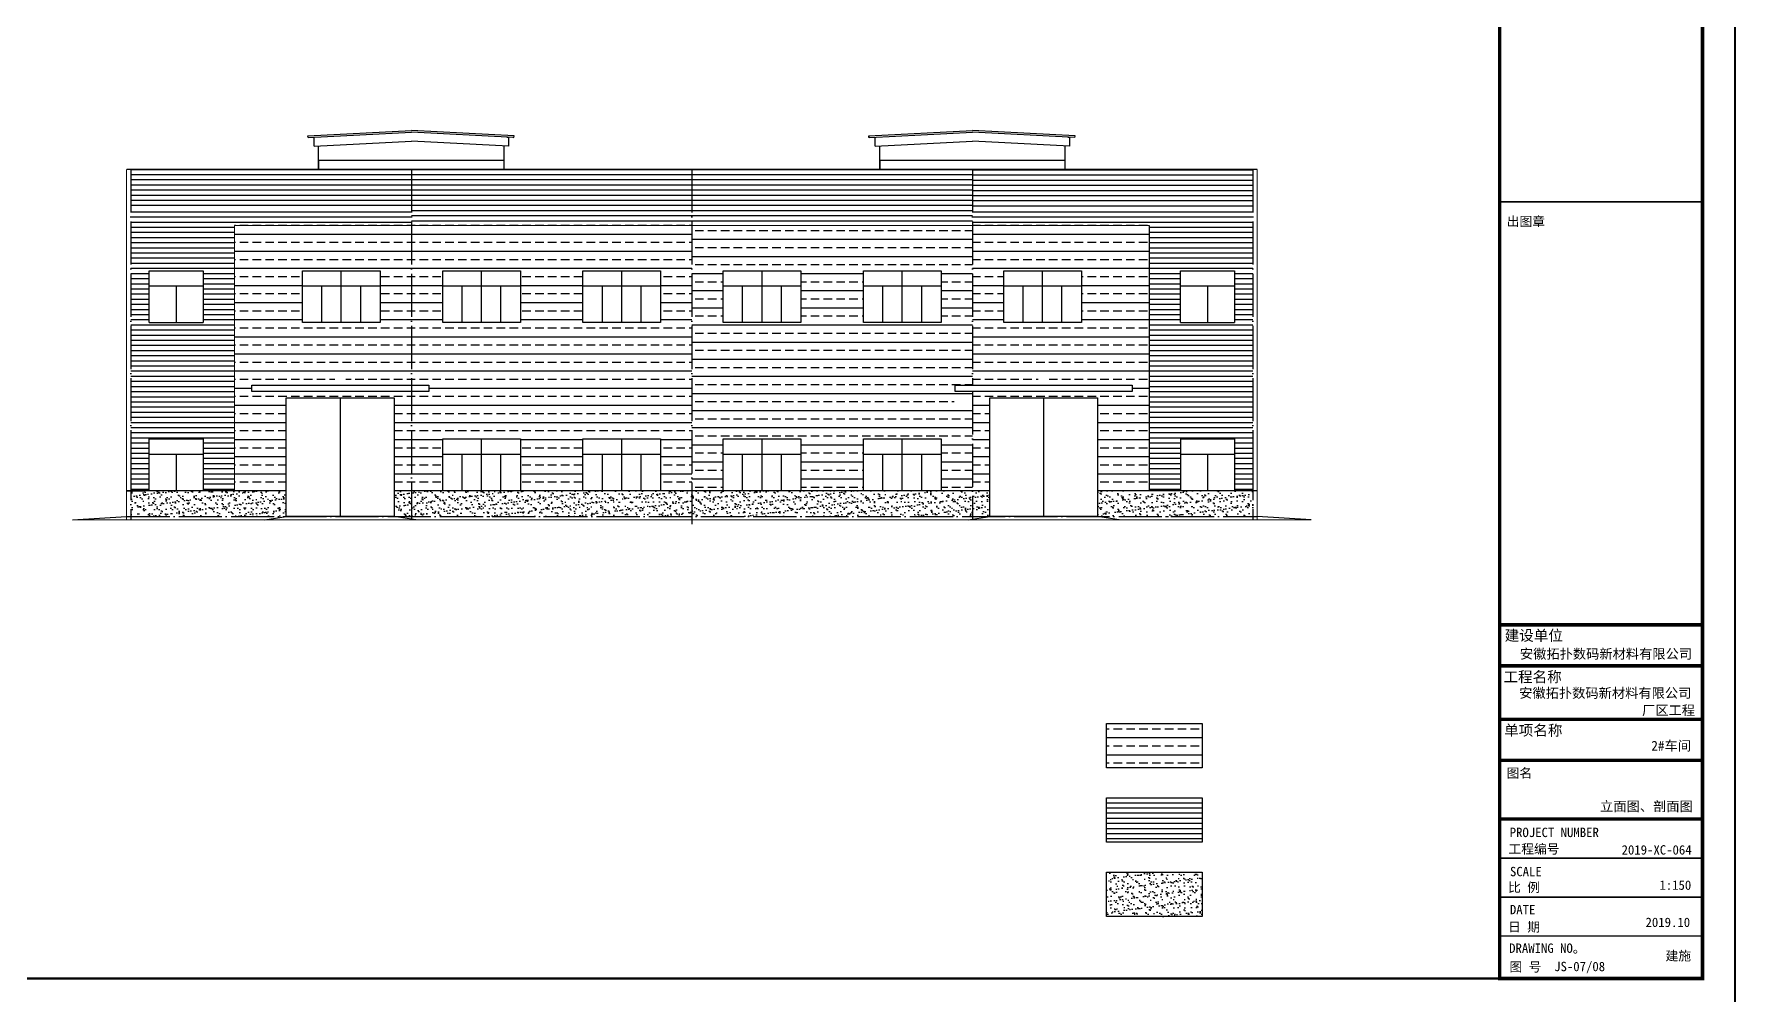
# Model space of a CAD drawing. Extents: x -518586 to 1253874, y -62343 to 661177.
# Drawn here: x 1175000 to 1253874, y 27540 to 72090 of the extents above; entities that cross this region are included whole.
import ezdxf

# ---------------------------------------------------------------- set-up
doc = ezdxf.new("R2010")
doc.units = 0
doc.header["$LTSCALE"] = 1000
doc.header["$MEASUREMENT"] = 0
doc.linetypes.add('DOTE', pattern=[2.42, 2, -0.2, 0.02, -0.2])
for name, color, linetype in [('COLUMN', 9, 'Continuous'), ('DOTE', 9, 'DOTE'), ('PUB_TEXT', 7, 'Continuous'), ('WINDOW', 4, 'Continuous'), ('图框', 7, 'Continuous'), ('尺寸线', 3, 'Continuous'), ('路', 150, 'Continuous')]:
    doc.layers.add(name, color=color, linetype=linetype)
doc.styles.add('宋体', font='SimSun.ttf', dxfattribs={"width": 0.8})
doc.styles.add('黑体', font='simhei.ttf')
pattern_1 = [(180, (820564, -415673.4), (-4e-14, -238.125), [])]
pattern_2 = [(180, (-197913.3, 15742.8), (-2e-13, -793.75), []), (180, (-198310.2, 16139.7), (-2e-13, -793.75), [396.875, -198.4375])]
pattern_3 = [(180, (-89835.57, -26875), (-4e-14, -238.125), [])]
pattern_4 = [(37.5, (-89835.57, -26875), (-12.59867, 385.364754), [0, -304, 0, -340, 0, -325]), (7.5, (-89835.57, -26875), (353.95534, 564.42921), [0, -164, 0, -274, 0, -105]), (327.5, (-90081.57, -26875), (622.82837, 1.13181), [0, -100, 0, -360, 0, -470]), (317.5, (-90081.57, -26875), (601.22532, 175.53511), [0, -50, 0, -236, 0, -270])]
pattern_5 = [(180, (-89835.6, -26875), (-2e-13, -793.75), []), (180, (-90232.45, -26478.1), (-2e-13, -793.75), [396.875, -198.4375])]

msp = doc.modelspace()

# ---------------------------------------------------------------- hatches: boundary and pattern name
h = msp.add_hatch()
h.set_pattern_fill('ANSI31', color=251, scale=150, angle=135, style=0)
h.set_pattern_definition(pattern_1)
h.paths.add_polyline_path([(1192489, 65819), (1179489, 65819), (1179489, 64019), (1192489, 64019)])
h = msp.add_hatch()
h.set_pattern_fill('ANSI31', color=251, scale=150, angle=135, style=0)
h.set_pattern_definition(pattern_1)
h.paths.add_polyline_path([(1205489, 65819), (1192489, 65819), (1192489, 64019), (1205489, 64019)])
h = msp.add_hatch()
h.set_pattern_fill('ANSI31', color=251, scale=150, angle=135, style=0)
h.set_pattern_definition(pattern_1)
h.paths.add_polyline_path([(1218489, 65819), (1205489, 65819), (1205489, 64019), (1218489, 64019)])
h = msp.add_hatch()
h.set_pattern_fill('ANSI31', color=251, scale=150, angle=135, style=0)
h.set_pattern_definition([(180, (-132169.63, -52553.35), (-4e-14, -238.125), [])])
h.paths.add_polyline_path([(1231489, 64019), (1231489, 65819), (1218489, 65819), (1218489, 64019)])
h = msp.add_hatch()
h.set_pattern_fill('ANSI31', color=251, scale=150, angle=135, style=0)
h.set_pattern_definition(pattern_3)
h.paths.add_polyline_path([(1179489, 64019), (1179489, 57519), (1184290, 57519), (1184290, 63219), (1185789, 63219), (1185789, 64019)])
h.paths.add_polyline_path([(1182843, 61119), (1182843, 58719), (1180343, 58719), (1180343, 61119)], flags=16)
h = msp.add_hatch()
h.set_pattern_fill('ANSI31', color=251, scale=150, angle=135, style=0)
h.set_pattern_definition(pattern_3)
h.paths.add_polyline_path([(1185789, 64019), (1185789, 63219), (1192489, 63219), (1192489, 64019)])
h = msp.add_hatch()
h.set_pattern_fill('ANSI31', color=251, scale=150, angle=135, style=0)
h.set_pattern_definition(pattern_1)
h.paths.add_polyline_path([(1192489, 64019), (1192489, 63219), (1205489, 63219), (1205489, 64019)])
h = msp.add_hatch()
h.set_pattern_fill('ANSI31', color=251, scale=150, angle=135, style=0)
h.set_pattern_definition(pattern_1)
h.paths.add_polyline_path([(1218489, 64019), (1205489, 64019), (1205489, 63219), (1218489, 63219)])
h = msp.add_hatch()
h.set_pattern_fill('ANSI31', color=251, scale=150, angle=135, style=0)
h.set_pattern_definition(pattern_3)
h.paths.add_polyline_path([(1226689, 57519), (1231489, 57519), (1231489, 64019), (1218489, 64019), (1218489, 63219), (1226689, 63219)])
h.paths.add_polyline_path([(1228139, 61119), (1230639, 61119), (1230639, 58719), (1228139, 58719)], flags=16)
h = msp.add_hatch()
h.set_pattern_fill('ANSI33', color=253, scale=250, angle=135, style=0)
h.set_pattern_definition(pattern_5)
h.paths.add_polyline_path([(1184290, 55319), (1184290, 50919), (1186689, 50919), (1186689, 55219), (1191689, 55219), (1191689, 50919), (1192489, 50919), (1192489, 55519), (1185089, 55519), (1185089, 55819), (1189189, 55819), (1188889, 56119), (1189489, 56119), (1189189, 55819), (1192489, 55819), (1192489, 63219), (1184290, 63219)])
h.paths.add_polyline_path([(1187439, 61119), (1191039, 61119), (1191039, 58719), (1187439, 58719)], flags=16)
h = msp.add_hatch()
h.set_pattern_fill('ANSI33', color=253, scale=250, angle=135, style=0)
h.set_pattern_definition(pattern_5)
h.paths.add_polyline_path([(1200439, 53319), (1204039, 53319), (1204039, 50919), (1205489, 50919), (1205489, 63219), (1192489, 63219), (1192489, 55819), (1193289, 55819), (1193289, 55519), (1192489, 55519), (1192489, 50919), (1193939, 50919), (1193939, 53319), (1197539, 53319), (1197539, 50919), (1200439, 50919)])
h.paths.add_polyline_path([(1200439, 58719), (1200439, 61119), (1204039, 61119), (1204039, 58719)], flags=16)
h.paths.add_polyline_path([(1197539, 58719), (1193939, 58719), (1193939, 61119), (1197539, 61119)], flags=16)
h = msp.add_hatch()
h.set_pattern_fill('ANSI33', color=253, scale=250, angle=135, style=0)
h.set_pattern_definition(pattern_2)
h.paths.add_polyline_path([(1218489, 63219), (1205489, 63219), (1205489, 57519), (1218489, 57519)])
h.paths.add_polyline_path([(1206939, 61119), (1210539, 61119), (1210539, 58719), (1206939, 58719)], flags=16)
h.paths.add_polyline_path([(1213439, 61119), (1217039, 61119), (1217039, 58719), (1213439, 58719)], flags=16)
h = msp.add_hatch()
h.set_pattern_fill('ANSI33', color=253, scale=250, angle=135, style=0)
h.set_pattern_definition(pattern_5)
h.paths.add_polyline_path([(1225889, 55819), (1225889, 55519), (1218489, 55519), (1218489, 50919), (1219289, 50919), (1219289, 55219), (1224289, 55219), (1224289, 50919), (1226689, 50919), (1226689, 55319), (1226689, 63219), (1218489, 63219), (1218489, 55819), (1221789, 55819), (1221489, 56119), (1222089, 56119), (1221789, 55819)])
h.paths.add_polyline_path([(1223539, 58719), (1219940, 58719), (1219940, 61119), (1223539, 61119)], flags=16)
h = msp.add_hatch()
h.set_pattern_fill('ANSI31', color=251, scale=150, angle=135, style=0)
h.set_pattern_definition(pattern_3)
h.paths.add_polyline_path([(1179489, 57519), (1179489, 52480), (1179489, 50919), (1180140, 50919), (1180339, 50919), (1180339, 53319), (1182839, 53319), (1182839, 50919), (1184290, 50919), (1184290, 55319), (1184290, 57519)])
h = msp.add_hatch()
h.set_pattern_fill('ANSI33', color=253, scale=250, angle=135, style=0)
h.set_pattern_definition(pattern_2)
h.paths.add_polyline_path([(1218489, 55019), (1217639, 55019), (1217639, 55319), (1218489, 55319), (1218489, 57519), (1205489, 57519), (1205489, 50919), (1206939, 50919), (1206939, 53319), (1210539, 53319), (1210539, 50919), (1213439, 50919), (1213439, 53319), (1217039, 53319), (1217039, 50919), (1218489, 50919)])
h = msp.add_hatch()
h.set_pattern_fill('ANSI31', color=251, scale=150, angle=135, style=0)
h.set_pattern_definition(pattern_3)
h.paths.add_polyline_path([(1226689, 57519), (1226689, 55319), (1226689, 50919), (1228139, 50919), (1228139, 53319), (1230639, 53319), (1230639, 50919), (1230739, 50919), (1231489, 50919), (1231489, 52480), (1231489, 57519)])
h = msp.add_hatch()
h.set_pattern_fill('ANSI33', color=253, scale=250, angle=135, style=0)
h.set_pattern_definition([(180, (-4502277.35, -1905217.5), (-2e-13, -793.75), []), (180, (-4502674.2, -1904820.6), (-2e-13, -793.75), [396.875, -198.4375])])
h.paths.add_polyline_path([(1224708, 40128), (1229130, 40128), (1229130, 38075), (1224708, 38075)])
h = msp.add_hatch()
h.set_pattern_fill('ANSI31', color=251, scale=150, angle=135, style=0)
h.set_pattern_definition([(180, (-4502277.35, -1905217.49), (-4e-14, -238.125), [])])
h.paths.add_polyline_path([(1224708, 36679), (1229130, 36679), (1229130, 34625), (1224708, 34625)])
h = msp.add_hatch()
h.set_pattern_fill('砂灰土', color=251, scale=100, style=0)
h.set_pattern_definition([(37.5, (-4596339.67, -1897008.13), (-12.598672, 385.364754), [0, -304, 0, -340, 0, -325]), (7.5, (-4596339.67, -1897008.13), (353.95534, 564.429213), [0, -164, 0, -274, 0, -105]), (327.5, (-4596585.67, -1897008.13), (622.828372, 1.13181), [0, -100, 0, -360, 0, -470]), (317.5, (-4596585.67, -1897008.13), (601.22532, 175.535113), [0, -50, 0, -236, 0, -270])])
h.paths.add_polyline_path([(1224708, 33229), (1229130, 33229), (1229130, 31176), (1224708, 31176)])
at = {"layer": '尺寸线'}
h = msp.add_hatch(dxfattribs=at)
h.set_pattern_fill('粉刷', color=0, scale=100, style=0)
h.set_pattern_definition(pattern_4)
h.paths.add_polyline_path([(1186689, 49719), (1186689, 50919), (1180240, 50919), (1180140, 50919), (1179489, 50919), (1179489, 49719)])
h = msp.add_hatch(dxfattribs=at)
h.set_pattern_fill('粉刷', color=0, scale=100, style=0)
h.set_pattern_definition(pattern_4)
h.paths.add_polyline_path([(1192489, 50919), (1191689, 50919), (1191689, 49719), (1192489, 49719)])
h = msp.add_hatch(dxfattribs=at)
h.set_pattern_fill('粉刷', color=0, scale=100, style=0)
h.set_pattern_definition(pattern_4)
h.paths.add_polyline_path([(1205489, 49719), (1205489, 50919), (1192489, 50919), (1192489, 49719)])
h = msp.add_hatch(dxfattribs=at)
h.set_pattern_fill('粉刷', color=0, scale=100, style=0)
h.set_pattern_definition(pattern_4)
h.paths.add_polyline_path([(1218489, 49719), (1218489, 50919), (1205489, 50919), (1205489, 49719)])
h = msp.add_hatch(dxfattribs=at)
h.set_pattern_fill('粉刷', color=0, scale=100, style=0)
h.set_pattern_definition(pattern_4)
h.paths.add_polyline_path([(1219289, 50919), (1218489, 50919), (1218489, 49719), (1219289, 49719)])
h = msp.add_hatch(dxfattribs=at)
h.set_pattern_fill('粉刷', color=0, scale=100, style=0)
h.set_pattern_definition(pattern_4)
h.paths.add_polyline_path([(1231489, 50919), (1230739, 50919), (1224289, 50919), (1224289, 49719), (1231489, 49719)])

# ---------------------------------------------------------------- linework, layer by layer
for p, q in [((1187689, 67374), (1192490, 67614)), ((1187697, 67295), (1187689, 67374)), ((1187697, 67295), (1192490, 67534)), ((1187989, 66899), (1192490, 67124)), ((1197248, 67376), (1192490, 67614)), ((1197240, 67297), (1192490, 67534)), ((1196990, 66899), (1192490, 67124)), ((1196917, 67313), (1196990, 67309)), ((1196990, 67309), (1196990, 67059)), ((1196990, 67099), (1196990, 66899)), ((1197190, 67302), (1197240, 67297)), ((1197240, 67297), (1197248, 67376)), ((1213689, 67374), (1218490, 67614)), ((1213689, 67297), (1213689, 67374)), ((1213739, 67297), (1213689, 67297)), ((1213739, 67297), (1218490, 67534)), ((1213989, 66899), (1218490, 67124)), ((1223248, 67376), (1218490, 67614)), ((1223240, 67297), (1218490, 67534)), ((1222990, 66899), (1218490, 67124)), ((1222917, 67313), (1222990, 67309)), ((1222990, 67309), (1222990, 67059)), ((1222990, 67099), (1222990, 66899)), ((1223240, 67297), (1223248, 67376)), ((1188190, 66243), (1188190, 66911)), ((1196790, 66243), (1196790, 66911)), ((1214190, 66243), (1214190, 66911)), ((1222790, 66243), (1222790, 66911)), ((1188190, 65819), (1188190, 66243)), ((1188190, 65819), (1188190, 66243)), ((1188190, 65819), (1188190, 66243)), ((1188190, 65819), (1188190, 66243)), ((1196790, 65819), (1196790, 66243)), ((1196790, 65819), (1196790, 66243)), ((1196790, 65819), (1196790, 66243)), ((1196790, 65819), (1196790, 66243)), ((1214190, 65819), (1214190, 66243)), ((1214190, 65819), (1214190, 66243)), ((1214190, 65819), (1214190, 66243)), ((1214190, 65819), (1214190, 66243)), ((1222790, 65819), (1222790, 66243)), ((1222790, 65819), (1222790, 66243)), ((1222790, 65819), (1222790, 66243)), ((1222790, 65819), (1222790, 66243)), ((1242920, 44698), (1252158, 44698)), ((1242920, 42800), (1252161, 42800)), ((1242920, 40318), (1252194, 40318)), ((1242920, 38421), (1252194, 38421))]:
    msp.add_line(p, q)
for points in [[(1224708, 40128), (1229130, 40128), (1229130, 38075), (1224708, 38075)], [(1224708, 36679), (1229130, 36679), (1229130, 34625), (1224708, 34625)], [(1224708, 33229), (1229130, 33229), (1229130, 31176), (1224708, 31176)]]:
    msp.add_lwpolyline(points, close=True)
at = {"layer": 'COLUMN'}
for p, q in [((1187989, 66899), (1187989, 67309)), ((1213989, 66899), (1213989, 67309)), ((1188190, 66243), (1188190, 65819)), ((1188190, 66243), (1196790, 66243)), ((1214190, 66243), (1214190, 65819)), ((1214190, 66243), (1222790, 66243))]:
    msp.add_line(p, q, dxfattribs=at)
at = {"layer": 'DOTE', "color": 0}
for p, q in [((1179489, 65819), (1179489, 52480)), ((1231489, 65819), (1231489, 52480)), ((1179489, 52480), (1179489, 49569)), ((1231489, 52480), (1231489, 49569))]:
    msp.add_line(p, q, dxfattribs=at)
at = {"layer": 'DOTE', "color": 8}
for p, q in [((1192489, 65819), (1192489, 49569)), ((1205489, 65819), (1205489, 49369)), ((1218489, 65819), (1218489, 55819)), ((1218489, 55519), (1218489, 49569)), ((1179289, 49719), (1231689, 49719))]:
    msp.add_line(p, q, dxfattribs=at)
at = {"layer": 'WINDOW'}
for p, q in [((1180343, 58719), (1180343, 61119)), ((1180343, 61119), (1182843, 61119)), ((1182843, 61119), (1182843, 58719)), ((1189239, 58719), (1189239, 61119)), ((1195739, 58719), (1195739, 61119)), ((1202239, 58719), (1202239, 61119)), ((1208739, 58719), (1208739, 61119)), ((1215239, 58719), (1215239, 61119)), ((1221739, 58719), (1221739, 61119)), ((1228139, 58719), (1228139, 61119)), ((1228139, 61119), (1230639, 61119)), ((1230639, 61119), (1230639, 58719)), ((1180343, 60419), (1182843, 60419)), ((1181593, 60419), (1181593, 58719)), ((1187439, 60419), (1191039, 60419)), ((1188339, 58719), (1188339, 60419)), ((1190139, 58719), (1190139, 60419)), ((1193939, 60419), (1197539, 60419)), ((1194839, 58719), (1194839, 60419)), ((1196639, 58719), (1196639, 60419)), ((1200439, 60419), (1204039, 60419)), ((1201339, 58719), (1201339, 60419)), ((1203139, 58719), (1203139, 60419)), ((1206939, 60419), (1210539, 60419)), ((1207839, 58719), (1207839, 60419)), ((1209639, 58719), (1209639, 60419)), ((1213439, 60419), (1217039, 60419)), ((1214339, 58719), (1214339, 60419)), ((1216139, 58719), (1216139, 60419)), ((1219940, 60419), (1223539, 60419)), ((1220839, 58719), (1220839, 60419)), ((1222639, 58719), (1222639, 60419)), ((1228139, 60419), (1230639, 60419)), ((1229389, 60419), (1229389, 58719)), ((1180343, 58719), (1182843, 58719)), ((1228139, 58719), (1230639, 58719)), ((1185089, 55819), (1193289, 55819)), ((1185089, 55519), (1185089, 55819)), ((1193289, 55519), (1185089, 55519)), ((1186689, 55219), (1191689, 55219)), ((1186689, 49719), (1186689, 55219)), ((1189189, 55219), (1189189, 49719)), ((1191689, 55219), (1191689, 49719)), ((1193289, 55819), (1193289, 55519)), ((1217689, 55819), (1225889, 55819)), ((1217689, 55519), (1217689, 55819)), ((1225889, 55519), (1217689, 55519)), ((1219289, 55219), (1224289, 55219)), ((1219289, 49719), (1219289, 55219)), ((1221789, 55219), (1221789, 49719)), ((1224289, 55219), (1224289, 49719)), ((1225889, 55819), (1225889, 55519)), ((1221789, 54719), (1221789, 49719)), ((1180339, 50919), (1180339, 53319)), ((1180339, 53319), (1182839, 53319)), ((1182839, 53319), (1182839, 50919)), ((1195739, 50919), (1195739, 53319)), ((1202239, 50919), (1202239, 53319)), ((1208739, 50919), (1208739, 53319)), ((1215239, 50919), (1215239, 53319)), ((1228139, 53319), (1230639, 53319)), ((1228139, 53319), (1228139, 50919)), ((1230639, 53319), (1230639, 50919)), ((1180339, 52619), (1182839, 52619)), ((1181589, 52619), (1181589, 50919)), ((1193939, 52619), (1197539, 52619)), ((1194839, 50919), (1194839, 52619)), ((1196639, 50919), (1196639, 52619)), ((1200439, 52619), (1204039, 52619)), ((1201339, 50919), (1201339, 52619)), ((1203139, 50919), (1203139, 52619)), ((1206939, 52619), (1210539, 52619)), ((1207839, 50919), (1207839, 52619)), ((1209639, 50919), (1209639, 52619)), ((1213439, 52619), (1217039, 52619)), ((1214339, 50919), (1214339, 52619)), ((1216139, 50919), (1216139, 52619)), ((1228139, 52619), (1230639, 52619)), ((1229389, 52619), (1229389, 50919)), ((1191689, 49719), (1186689, 49719)), ((1224289, 49719), (1219289, 49719))]:
    msp.add_line(p, q, dxfattribs=at)
for points in [[(1187439, 61119), (1191039, 61119), (1191039, 58719), (1187439, 58719)], [(1193939, 61119), (1197539, 61119), (1197539, 58719), (1193939, 58719)], [(1200439, 61119), (1204039, 61119), (1204039, 58719), (1200439, 58719)], [(1206939, 61119), (1210539, 61119), (1210539, 58719), (1206939, 58719)], [(1213439, 61119), (1217039, 61119), (1217039, 58719), (1213439, 58719)], [(1219940, 61119), (1223539, 61119), (1223539, 58719), (1219940, 58719)], [(1193939, 53319), (1197539, 53319), (1197539, 50919), (1193939, 50919)], [(1200439, 53319), (1204039, 53319), (1204039, 50919), (1200439, 50919)], [(1206939, 53319), (1210539, 53319), (1210539, 50919), (1206939, 50919)], [(1213439, 53319), (1217039, 53319), (1217039, 50919), (1213439, 50919)]]:
    msp.add_lwpolyline(points, close=True, dxfattribs=at)
at = {"layer": '图框', "color": 0}
msp.add_line((1242920, 44698), (1252289, 44698), dxfattribs=at)
at = {"layer": '图框', "color": 4}
for points, const_width in [([(1096175, 26807), (1253825, 26807), (1253825, 115907), (1096175, 115907)], 98.6), ([(1099925, 28307), (1252325, 28307), (1252325, 114407), (1099925, 114407)], 98.6), ([(1242920, 114407), (1252325, 114407), (1252325, 28307), (1242920, 28307)], 163)]:
    msp.add_lwpolyline(points, close=True, dxfattribs=dict(at, const_width=const_width))
for points, const_width in [([(1242920, 114407), (1242920, 28307)], 163), ([(1242920, 44698), (1252289, 44698)], 164), ([(1242920, 42800), (1252292, 42800)], 164), ([(1242920, 40318), (1252325, 40318)], 164), ([(1242920, 38421), (1252325, 38421)], 164), ([(1242920, 35698), (1252325, 35698)], 164), ([(1242920, 33885), (1252325, 33885)], 66.6), ([(1242920, 32075), (1252325, 32075)], 66.6), ([(1242920, 30279), (1252325, 30279)], 66.6)]:
    msp.add_lwpolyline(points, dxfattribs=dict(at, const_width=const_width))
at = {"layer": '图框', "color": 0}
for points, const_width in [([(1242927, 64309), (1252332, 64309)], 82.5), ([(1242920, 44698), (1252289, 44698)], 66.6)]:
    msp.add_lwpolyline(points, dxfattribs=dict(at, const_width=const_width))
at = {"layer": '尺寸线', "color": 0}
for p, q in [((1179290, 50919), (1179490, 50919)), ((1179490, 50919), (1180140, 50919)), ((1182640, 50919), (1180140, 50919))]:
    msp.add_line(p, q, dxfattribs=at)
at = {"layer": '路', "color": 0}
for p, q in [((1176789, 49569), (1179290, 49719)), ((1185689, 49569), (1186689, 49719)), ((1192689, 49569), (1191689, 49719)), ((1218289, 49569), (1219289, 49719)), ((1225289, 49569), (1224289, 49719)), ((1234189, 49569), (1231689, 49719))]:
    msp.add_line(p, q, dxfattribs=at)
at = {"layer": '路', "color": 0, "const_width": 50}
for points in [[(1179290, 65819), (1179290, 49569)], [(1179290, 65819), (1231689, 65819)], [(1231689, 65819), (1231689, 49569)], [(1184290, 63219), (1184290, 55319)], [(1184290, 63219), (1226689, 63219)], [(1226689, 63219), (1226689, 55319)], [(1184290, 55319), (1184290, 50919)], [(1226689, 55319), (1226689, 50919)], [(1179290, 50919), (1180240, 50919)], [(1180240, 50919), (1186689, 50919)], [(1191689, 50919), (1219289, 50919)], [(1224289, 50919), (1230739, 50919)], [(1230739, 50919), (1231689, 50919)], [(1176789, 49569), (1234189, 49569)]]:
    msp.add_lwpolyline(points, dxfattribs=at)

# ---------------------------------------------------------------- texts
at = {"layer": 'PUB_TEXT'}
for s, height, style, p in [('安徽拓扑数码新材料有限公司', 450, '宋体', (1243861, 43129)), ('安徽拓扑数码新材料有限公司', 450, '宋体', (1243828, 41314)), ('厂区工程', 450, '宋体', (1249521, 40515)), ('2#车间', 450, '黑体', (1249952, 38871)), ('立面图、剖面图', 450, '宋体', (1247577, 36064, 0)), ('2019-XC-064', 433.86, '黑体', (1248574, 34051)), ('1:150', 433.9, '黑体', (1250327, 32415)), ('2019.10', 433.9, '黑体', (1249684, 30692)), ('建施', 433.9, '黑体', (1250611, 29140)), ('JS-07/08', 433.9, '黑体', (1245449, 28644))]:
    msp.add_text(s, height=height, dxfattribs=dict(at, style=style)).set_placement(p)
at = {"layer": '图框', "color": 4, "style": '黑体'}
for s, height, p in [('出图章', 433.9, (1243251, 63186)), ('建设单位', 495, (1243153, 43961)), ('工程名称', 495, (1243098, 42044)), ('单项名称', 495, (1243131, 39562)), ('图名', 433.9, (1243245, 37611)), ('工程编号', 433.9, (1243330, 34094)), ('SCALE', 433.9, (1243399, 33046)), ('比 例', 433.9, (1243316, 32315)), ('DATE', 433.9, (1243397, 31283)), ('日 期', 433.9, (1243316, 30479)), ('DRAWING NO。', 433.86, (1243363, 29493)), ('图 号', 433.9, (1243377, 28626))]:
    msp.add_text(s, height=height, dxfattribs=at).set_placement(p)
at = {"layer": '图框', "color": 0, "style": '黑体'}
msp.add_text('PROJECT NUMBER', height=433.86, dxfattribs=at).set_placement((1243389, 34861))

doc.saveas('drawing.dxf')
